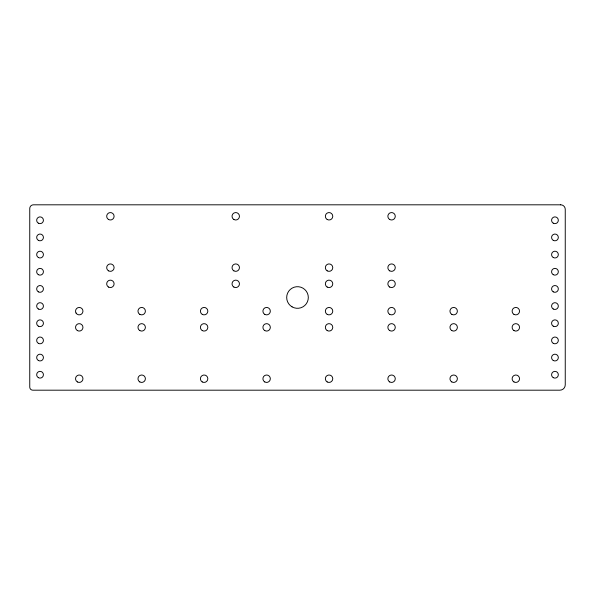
<?xml version="1.0" encoding="UTF-8"?>
<svg xmlns="http://www.w3.org/2000/svg" width="595" height="595" viewBox="0 0 595 595"><rect width="100%" height="100%" fill="white"/><g stroke="black" fill="none" stroke-linecap="round" stroke-linejoin="round"><path stroke-width="0.89" d="M560.713 204.814L33.432 204.814A3.682 3.682 0 0 0 29.75 208.495L29.75 387.1A3.079 3.079 0 0 0 32.829 390.186L559.873 390.186A5.377 5.377 0 0 0 565.25 384.809L565.25 209.358A4.537 4.537 0 0 0 560.713 204.814M38.355 360.496A3.377 3.377 0 0 0 43.428 357.573A3.377 3.377 0 0 0 38.355 354.65A3.377 3.377 0 0 0 38.355 360.496M108.535 287.065A3.719 3.719 0 0 0 114.106 283.852A3.719 3.719 0 0 0 108.535 280.632A3.719 3.719 0 0 0 108.535 287.065M139.818 314.368A3.719 3.719 0 0 0 145.396 311.148A3.719 3.719 0 0 0 139.818 307.935A3.719 3.719 0 0 0 139.818 314.368M292.093 306.864A10.814 10.814 0 0 0 308.314 297.5A10.814 10.814 0 0 0 292.093 288.136A10.814 10.814 0 0 0 292.093 306.864M553.261 377.661A3.377 3.377 0 0 0 558.333 374.738A3.377 3.377 0 0 0 553.261 371.808A3.377 3.377 0 0 0 553.261 377.661M553.261 360.496A3.377 3.377 0 0 0 558.333 357.573A3.377 3.377 0 0 0 553.261 354.65A3.377 3.377 0 0 0 553.261 360.496M553.261 343.337A3.377 3.377 0 0 0 558.333 340.407A3.377 3.377 0 0 0 553.261 337.484A3.377 3.377 0 0 0 553.261 343.337M553.261 326.172A3.377 3.377 0 0 0 558.333 323.249A3.377 3.377 0 0 0 553.261 320.318A3.377 3.377 0 0 0 553.261 326.172M553.261 309.006A3.377 3.377 0 0 0 558.333 306.083A3.377 3.377 0 0 0 553.261 303.153A3.377 3.377 0 0 0 553.261 309.006M553.261 291.847A3.377 3.377 0 0 0 558.333 288.917A3.377 3.377 0 0 0 553.261 285.994A3.377 3.377 0 0 0 553.261 291.847M553.261 274.682A3.377 3.377 0 0 0 558.333 271.751A3.377 3.377 0 0 0 553.261 268.828A3.377 3.377 0 0 0 553.261 274.682M553.261 257.516A3.377 3.377 0 0 0 558.333 254.593A3.377 3.377 0 0 0 553.261 251.663A3.377 3.377 0 0 0 553.261 257.516M553.261 240.35A3.377 3.377 0 0 0 558.333 237.427A3.377 3.377 0 0 0 553.261 234.504A3.377 3.377 0 0 0 553.261 240.35M553.261 223.192A3.377 3.377 0 0 0 558.333 220.262A3.377 3.377 0 0 0 553.261 217.339A3.377 3.377 0 0 0 553.261 223.192M38.355 377.661A3.377 3.377 0 0 0 43.428 374.738A3.377 3.377 0 0 0 38.355 371.808A3.377 3.377 0 0 0 38.355 377.661M38.355 343.337A3.377 3.377 0 0 0 43.428 340.407A3.377 3.377 0 0 0 38.355 337.484A3.377 3.377 0 0 0 38.355 343.337M38.355 326.172A3.377 3.377 0 0 0 43.428 323.249A3.377 3.377 0 0 0 38.355 320.318A3.377 3.377 0 0 0 38.355 326.172M38.355 309.006A3.377 3.377 0 0 0 43.428 306.083A3.377 3.377 0 0 0 38.355 303.153A3.377 3.377 0 0 0 38.355 309.006M38.355 291.847A3.377 3.377 0 0 0 43.428 288.917A3.377 3.377 0 0 0 38.355 285.994A3.377 3.377 0 0 0 38.355 291.847M38.355 274.682A3.377 3.377 0 0 0 43.428 271.751A3.377 3.377 0 0 0 38.355 268.828A3.377 3.377 0 0 0 38.355 274.682M38.355 257.516A3.377 3.377 0 0 0 43.428 254.593A3.377 3.377 0 0 0 38.355 251.663A3.377 3.377 0 0 0 38.355 257.516M38.355 240.35A3.377 3.377 0 0 0 43.428 237.427A3.377 3.377 0 0 0 38.355 234.504A3.377 3.377 0 0 0 38.355 240.35M38.355 223.192A3.377 3.377 0 0 0 43.428 220.262A3.377 3.377 0 0 0 38.355 217.339A3.377 3.377 0 0 0 38.355 223.192M327.198 270.851A3.719 3.719 0 0 0 332.776 267.631A3.719 3.719 0 0 0 327.198 264.418A3.719 3.719 0 0 0 327.198 270.851M327.198 287.065A3.719 3.719 0 0 0 332.776 283.852A3.719 3.719 0 0 0 327.198 280.632A3.719 3.719 0 0 0 327.198 287.065M327.198 219.496A3.719 3.719 0 0 0 332.776 216.275A3.719 3.719 0 0 0 327.198 213.062A3.719 3.719 0 0 0 327.198 219.496M108.535 270.851A3.719 3.719 0 0 0 114.106 267.631A3.719 3.719 0 0 0 108.535 264.418A3.719 3.719 0 0 0 108.535 270.851M108.535 219.496A3.719 3.719 0 0 0 114.106 216.275A3.719 3.719 0 0 0 108.535 213.062A3.719 3.719 0 0 0 108.535 219.496M233.88 270.851A3.719 3.719 0 0 0 239.458 267.631A3.719 3.719 0 0 0 233.88 264.418A3.719 3.719 0 0 0 233.88 270.851M233.88 287.065A3.719 3.719 0 0 0 239.458 283.852A3.719 3.719 0 0 0 233.88 280.632A3.719 3.719 0 0 0 233.88 287.065M233.88 219.496A3.719 3.719 0 0 0 239.458 216.275A3.719 3.719 0 0 0 233.88 213.062A3.719 3.719 0 0 0 233.88 219.496M389.703 270.851A3.719 3.719 0 0 0 395.281 267.631A3.719 3.719 0 0 0 389.703 264.418A3.719 3.719 0 0 0 389.703 270.851M389.703 287.065A3.719 3.719 0 0 0 395.281 283.852A3.719 3.719 0 0 0 389.703 280.632A3.719 3.719 0 0 0 389.703 287.065M389.703 219.496A3.719 3.719 0 0 0 395.281 216.275A3.719 3.719 0 0 0 389.703 213.062A3.719 3.719 0 0 0 389.703 219.496M77.38 330.582A3.719 3.719 0 0 0 82.958 327.369A3.719 3.719 0 0 0 77.38 324.149A3.719 3.719 0 0 0 77.38 330.582M76.019 313.007A3.719 3.719 0 0 0 82.46 313.007A3.719 3.719 0 0 0 79.239 307.437A3.719 3.719 0 0 0 76.019 313.007M77.38 381.938A3.719 3.719 0 0 0 82.958 378.725A3.719 3.719 0 0 0 77.38 375.505A3.719 3.719 0 0 0 77.38 381.938M139.818 330.582A3.719 3.719 0 0 0 145.396 327.369A3.719 3.719 0 0 0 139.818 324.149A3.719 3.719 0 0 0 139.818 330.582M139.818 381.938A3.719 3.719 0 0 0 145.396 378.725A3.719 3.719 0 0 0 139.818 375.505A3.719 3.719 0 0 0 139.818 381.938M202.255 330.582A3.719 3.719 0 0 0 207.834 327.369A3.719 3.719 0 0 0 202.255 324.149A3.719 3.719 0 0 0 202.255 330.582M202.255 314.368A3.719 3.719 0 0 0 207.834 311.148A3.719 3.719 0 0 0 202.255 307.935A3.719 3.719 0 0 0 202.255 314.368M202.255 381.938A3.719 3.719 0 0 0 207.834 378.725A3.719 3.719 0 0 0 202.255 375.505A3.719 3.719 0 0 0 202.255 381.938M264.76 330.582A3.719 3.719 0 0 0 270.338 327.369A3.719 3.719 0 0 0 264.76 324.149A3.719 3.719 0 0 0 264.76 330.582M264.76 314.368A3.719 3.719 0 0 0 270.338 311.148A3.719 3.719 0 0 0 264.76 307.935A3.719 3.719 0 0 0 264.76 314.368M264.76 381.938A3.719 3.719 0 0 0 270.338 378.725A3.719 3.719 0 0 0 264.76 375.505A3.719 3.719 0 0 0 264.76 381.938M327.198 330.582A3.719 3.719 0 0 0 332.776 327.369A3.719 3.719 0 0 0 327.198 324.149A3.719 3.719 0 0 0 327.198 330.582M327.198 314.368A3.719 3.719 0 0 0 332.776 311.148A3.719 3.719 0 0 0 327.198 307.935A3.719 3.719 0 0 0 327.198 314.368M327.198 381.938A3.719 3.719 0 0 0 332.776 378.725A3.719 3.719 0 0 0 327.198 375.505A3.719 3.719 0 0 0 327.198 381.938M389.703 330.582A3.719 3.719 0 0 0 395.281 327.369A3.719 3.719 0 0 0 389.703 324.149A3.719 3.719 0 0 0 389.703 330.582M389.703 314.368A3.719 3.719 0 0 0 395.281 311.148A3.719 3.719 0 0 0 389.703 307.935A3.719 3.719 0 0 0 389.703 314.368M389.703 381.938A3.719 3.719 0 0 0 395.281 378.725A3.719 3.719 0 0 0 389.703 375.505A3.719 3.719 0 0 0 389.703 381.938M451.806 330.582A3.719 3.719 0 0 0 457.377 327.369A3.719 3.719 0 0 0 451.806 324.149A3.719 3.719 0 0 0 451.806 330.582M451.806 314.368A3.719 3.719 0 0 0 457.377 311.148A3.719 3.719 0 0 0 451.806 307.935A3.719 3.719 0 0 0 451.806 314.368M451.806 381.938A3.719 3.719 0 0 0 457.377 378.725A3.719 3.719 0 0 0 451.806 375.505A3.719 3.719 0 0 0 451.806 381.938M513.968 330.582A3.719 3.719 0 0 0 519.547 327.369A3.719 3.719 0 0 0 513.968 324.149A3.719 3.719 0 0 0 513.968 330.582M513.968 314.368A3.719 3.719 0 0 0 519.547 311.148A3.719 3.719 0 0 0 513.968 307.935A3.719 3.719 0 0 0 513.968 314.368M513.968 381.938A3.719 3.719 0 0 0 519.547 378.725A3.719 3.719 0 0 0 513.968 375.505A3.719 3.719 0 0 0 513.968 381.938"/></g></svg>
